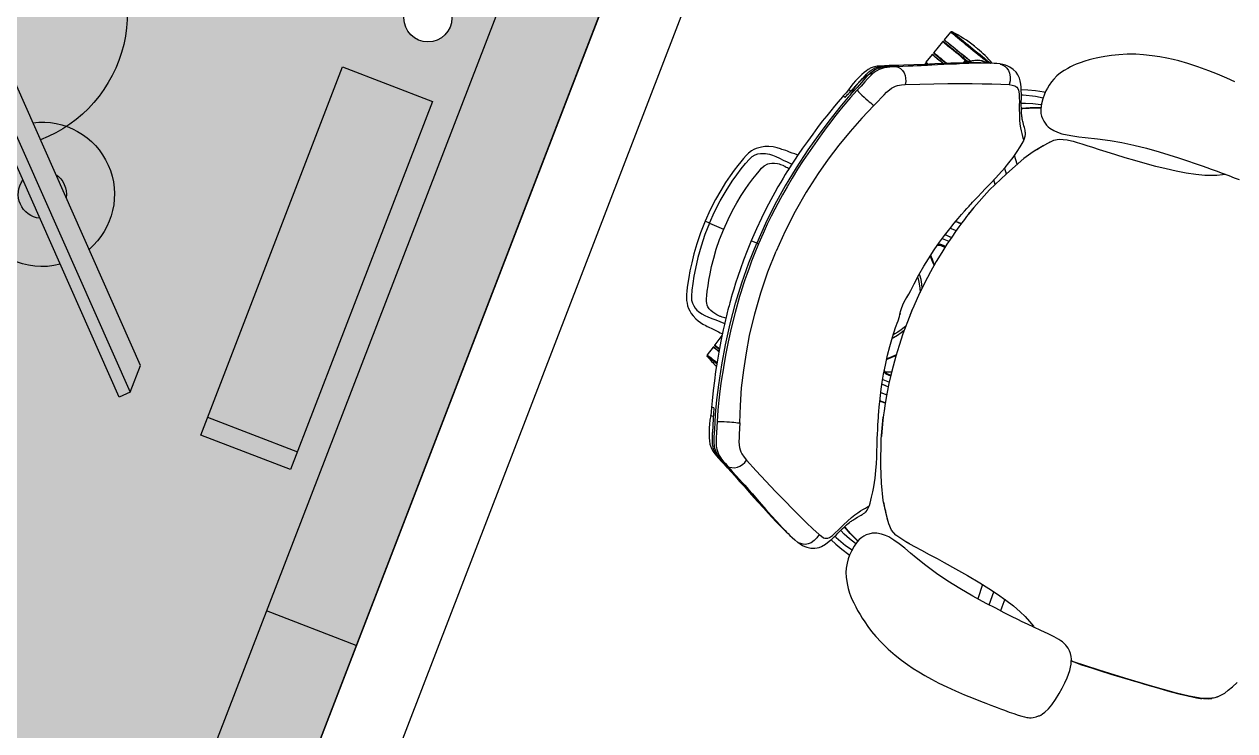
# Model space of a CAD drawing. Extents: x -15 to 8521, y -5327 to 1905.
# Drawn here: x 4590.9 to 4716.8, y 770.5 to 843.9 of the extents above; entities that cross this region are included whole.
import ezdxf

# ---------------------------------------------------------------- set-up
doc = ezdxf.new("R2010")
doc.units = 0
for name, color, linetype in [('AR-DIV', 2, 'Continuous'), ('AR-EQP', 1, 'Continuous'), ('AR-MOB', 2, 'Continuous'), ('AR-PAR-ALV', 5, 'Continuous')]:
    doc.layers.add(name, color=color, linetype=linetype)
doc.layers.add('AR-HTC-MOB', color=253, linetype='Continuous', plot=False)

# ---------------------------------------------------------------- blocks, each defined once
blk = doc.blocks.new('COMPUTADOR')
at = {"color": 1}
for p, q in [((0.4947, 0.214), (0.2065, 0.5022)), ((0.5247, 0.214), (0.4947, 0.214))]:
    blk.add_line(p, q, dxfattribs=at)
at = {"color": 2}
blk.add_line((0.5197, 0.1295), (0.5197, 0.0295), dxfattribs=at)
for points in [[(0.5335, 0.2228), (0.2153, 0.541), (0.2065, 0.5322), (0.5247, 0.214)], [(0.1297, 0.0295), (0.5397, 0.0295), (0.5397, 0.1295), (0.1297, 0.1295)]]:
    blk.add_lwpolyline(points, close=True, dxfattribs=at)
at = {"color": 1}
for centre, radius, start, end in [((0.3656, 0.3731), 0.075, 324.5941, 125.4059), ((0.2091, 0.4897), 0.1408, 206.4247, 317.8411), ((0.3656, 0.3731), 0.075, 151.4299, 298.5701), ((0.3656, 0.3731), 0.025, 345, 105), ((0.3656, 0.3731), 0.025, 193.0519, 256.9481)]:
    blk.add_arc(centre, radius, start, end, dxfattribs=at)
blk = doc.blocks.new('EST-2')
at = {"layer": 'AR-HTC-MOB'}
h = blk.add_hatch(color=256, dxfattribs=at)
h.dxf.hatch_style = 1
h.paths.add_polyline_path([(1.4002, -0.0004), (1.5002, -0.0002), (1.5002, 0.0999), (1.4, 0.0999)])
h.paths.add_polyline_path([(0.5001, 0.6999), (0.0001, 0.7), (0, 0.1), (1.4, 0.0999), (1.4, 0.0999), (1.4002, 1.4999), (0.8002, 1.4999), (0.8001, 0.9999, -0.326785)])
h.paths.add_polyline_path([(1.3602, 0.1651, -1), (1.3102, 0.1651, -1)], flags=16)
h.paths.add_polyline_path([(1.3185, 1.4259, -1), (1.3685, 1.4259, -1)], flags=16)
h.paths.add_polyline_path([(0.0986, 0.1633, -1), (0.0486, 0.1633, -1)], flags=16)
h.paths.add_polyline_path([(2.1001, 0.9999), (2.1002, 1.4999), (1.5002, 1.4999), (1.5002, 0.0999), (2.9, 0.0998), (2.9001, 0.6998), (2.4001, 0.6999, -0.326785)])
h.paths.add_polyline_path([(1.5898, 0.1651, -1), (1.5398, 0.1651, -1)], flags=16)
h.paths.add_polyline_path([(2.851, 0.168, -1), (2.801, 0.168, -1)], flags=16)
h.paths.add_polyline_path([(1.5291, 1.4263, -1), (1.5791, 1.4263, -1)], flags=16)
h.paths.add_polyline_path([(1.4001, 0.7999), (1.5002, 0.7999), (1.5002, 1.4999), (1.4002, 1.4999)])
h.paths.add_polyline_path([(1.4, 0.0999), (1.5002, 0.0999), (1.5002, 0.7999), (1.4001, 0.7999)])
h.paths.add_polyline_path([(2.2, 0.0999), (2.2, -0.0001), (2.9, -0.0002), (2.9, 0.0998)])
h.paths.add_polyline_path([(2.2, -0.0001), (2.2, 0.0999), (1.5002, 0.0999), (1.5002, -0.0001)])
h.paths.add_polyline_path([(0.7001, 0.1), (0.7001, 0), (1.4002, -0.0001), (1.4, 0.0999)])
h.paths.add_polyline_path([(0, 0.1), (0, 0), (0.7001, 0), (0.7001, 0.1)])
at = {"color": 0}
for p, q in [((1.4, 0.0999), (0, 0.1)), ((0.7001, 0), (0.7001, 0.1)), ((1.4002, -0.0001), (0, 0))]:
    blk.add_line(p, q, dxfattribs=at)
at = {"color": 1, "linetype": 'Continuous'}
blk.add_circle((1.3352, 0.1651), 0.025, dxfattribs=at)
at = {"layer": 'AR-EQP', "xscale": -1}
blk.add_blockref('COMPUTADOR', (1.3855, 0.1), dxfattribs=at)
blk = doc.blocks.new('CAD-GIR-TELA')
at = {"color": 1, "linetype": 'Continuous'}
for p, q in [((0.0018, 0.4293), (0.0018, 0.4343)), ((0.0018, 0.4293), (0.0018, 0.4133)), ((-0.1154, 0.3756), (-0.1252, 0.3782)), ((0.0018, 0.376), (0.0018, 0.3821)), ((-0.1127, 0.3749), (-0.1127, 0.3749)), ((-0.1008, 0.3718), (-0.1127, 0.3749)), ((-0.1008, 0.3718), (-0.1127, 0.3749)), ((-0.1964, 0.3421), (-0.1973, 0.3418)), ((0.1835, 0.346), (0.1808, 0.3462)), ((0.1833, 0.3453), (0.1835, 0.346)), ((-0.225, 0.3129), (-0.2243, 0.3146)), ((-0.2243, 0.3146), (-0.2241, 0.3151)), ((0.228, 0.3144), (0.2277, 0.3151)), ((-0.2249, 0.3131), (-0.225, 0.3129)), ((0.2286, 0.3129), (0.228, 0.3144)), ((0.2531, 0.2842), (0.2433, 0.2871)), ((0.2557, 0.2834), (0.2557, 0.2834)), ((0.2697, 0.2794), (0.2557, 0.2834)), ((0.2697, 0.2794), (0.2557, 0.2834)), ((0.2697, 0.2794), (0.2697, 0.2794)), ((0.2821, 0.2757), (0.2723, 0.2786)), ((0.2645, 0.253), (0.2629, 0.2535)), ((0.2577, 0.251), (0.2611, 0.25)), ((0.2606, 0.2483), (0.2611, 0.25)), ((0.2608, 0.2462), (0.2611, 0.2458)), ((0.2608, 0.2461), (0.2623, 0.2457)), ((0.2618, 0.2498), (0.261, 0.2471)), ((0.0188, 0.2093), (0.0195, 0.2092)), ((-0.0909, 0.1967), (-0.0909, 0.19)), ((-0.0777, 0.2001), (-0.0777, 0.1926)), ((-0.0696, 0.201), (-0.067, 0.1946)), ((-0.0051, 0.2), (0.0016, 0.2002)), ((0.0812, 0.2001), (0.0812, 0.1927)), ((0.0944, 0.1967), (0.0944, 0.1901)), ((0.1544, 0.1714), (0.1582, 0.1745)), ((0.1736, 0.169), (0.1689, 0.165)), ((0.1827, 0.1584), (0.1898, 0.1647)), ((-0.2504, 0.0069), (-0.2359, 0.0079)), ((-0.2513, -0.2411), (-0.2497, -0.244))]:
    blk.add_line(p, q, dxfattribs=at)
at = {"color": 1, "linetype": 'Continuous', "flags": 128}
for points in [[(0.0018, 0.4343), (-0.0112, 0.4339), (-0.0232, 0.433), (-0.034, 0.4317), (-0.0435, 0.4302), (-0.0518, 0.4286), (-0.0588, 0.427), (-0.0646, 0.4255), (-0.0689, 0.4244), (-0.0725, 0.4233), (-0.0757, 0.4223), (-0.0788, 0.4212), (-0.0816, 0.4199), (-0.0841, 0.4183), (-0.0864, 0.4166), (-0.0885, 0.4147), (-0.0903, 0.4125), (-0.0921, 0.4101), (-0.0937, 0.4073), (-0.0954, 0.4035), (-0.0964, 0.4006), (-0.0971, 0.3976), (-0.0976, 0.3949), (-0.0979, 0.3913), (-0.098, 0.3897), (-0.0981, 0.3884), (-0.0982, 0.3868), (-0.0983, 0.3852), (-0.0984, 0.3828), (-0.0986, 0.3796), (-0.0988, 0.3766), (-0.0989, 0.3746), (-0.099, 0.3726), (-0.0991, 0.3721)], [(0.0018, 0.4293), (-0.0111, 0.429), (-0.0238, 0.4279), (-0.0359, 0.4264), (-0.0473, 0.4244), (-0.0555, 0.4227), (-0.063, 0.4208), (-0.0697, 0.4189), (-0.0755, 0.4169), (-0.0791, 0.4152), (-0.0819, 0.4131), (-0.0839, 0.4108), (-0.0855, 0.4084), (-0.0866, 0.406), (-0.0874, 0.4038), (-0.0883, 0.3998), (-0.0887, 0.3962), (-0.0887, 0.3927), (-0.0886, 0.3884), (-0.0884, 0.3841), (-0.0882, 0.3796), (-0.0881, 0.3749), (-0.0881, 0.3742)], [(0.1026, 0.3721), (0.1026, 0.3731), (0.1024, 0.3756), (0.1023, 0.3783), (0.1021, 0.3813), (0.102, 0.3837), (0.1019, 0.3856), (0.1018, 0.3869), (0.1017, 0.3884), (0.1016, 0.3897), (0.1015, 0.3913), (0.1011, 0.3949), (0.1004, 0.3991), (0.099, 0.4035), (0.0973, 0.4073), (0.0956, 0.4101), (0.0939, 0.4125), (0.092, 0.4147), (0.09, 0.4166), (0.0877, 0.4183), (0.0846, 0.4201), (0.0812, 0.4216), (0.0774, 0.4229), (0.0732, 0.4241), (0.0682, 0.4255), (0.0623, 0.427), (0.0554, 0.4286), (0.0471, 0.4302), (0.0376, 0.4317), (0.0267, 0.433), (0.0148, 0.4339), (0.0018, 0.4343)], [(0.0018, 0.4293), (0.0147, 0.429), (0.0274, 0.4279), (0.0395, 0.4264), (0.0509, 0.4244), (0.0591, 0.4227), (0.0666, 0.4208), (0.0733, 0.4189), (0.0791, 0.4169), (0.0827, 0.4152), (0.0855, 0.4131), (0.0875, 0.4108), (0.089, 0.4084), (0.0902, 0.406), (0.091, 0.4038), (0.0919, 0.3998), (0.0922, 0.3962), (0.0923, 0.3927), (0.0922, 0.3884), (0.092, 0.3841), (0.0918, 0.3796), (0.0917, 0.3749), (0.0917, 0.3742)], [(-0.0827, 0.3751), (-0.0828, 0.3762), (-0.0829, 0.3777), (-0.083, 0.3791), (-0.0831, 0.3799), (-0.0831, 0.3806), (-0.0831, 0.381), (-0.0832, 0.3813), (-0.0832, 0.3819), (-0.0831, 0.3828), (-0.083, 0.3851), (-0.0828, 0.3876), (-0.0822, 0.3901), (-0.0814, 0.3926), (-0.0803, 0.3949), (-0.079, 0.3968), (-0.0776, 0.3982), (-0.076, 0.3994), (-0.0743, 0.4003), (-0.0719, 0.4014), (-0.0686, 0.4025), (-0.0643, 0.4038), (-0.0588, 0.4053), (-0.0532, 0.4067), (-0.0466, 0.4082), (-0.0389, 0.4097), (-0.0302, 0.411), (-0.0205, 0.4121), (-0.0097, 0.4129), (0.0018, 0.4132)], [(0.0018, 0.4132), (0.0128, 0.4129), (0.023, 0.4122), (0.0324, 0.4112), (0.0409, 0.4099), (0.0484, 0.4086), (0.0549, 0.4072), (0.0616, 0.4055), (0.067, 0.404), (0.0715, 0.4027), (0.0753, 0.4015), (0.0787, 0.3999), (0.082, 0.3974), (0.0832, 0.3959), (0.0844, 0.3939), (0.0855, 0.3913), (0.0863, 0.3882), (0.0865, 0.3865), (0.0866, 0.3849), (0.0867, 0.3825), (0.0867, 0.3817), (0.0867, 0.3811), (0.0867, 0.3806), (0.0867, 0.3801), (0.0866, 0.3796), (0.0865, 0.3784), (0.0865, 0.3771), (0.0864, 0.3758), (0.0863, 0.3751)], [(0.0018, 0.3821), (-0.0097, 0.382), (-0.0201, 0.3816), (-0.0295, 0.3811), (-0.0379, 0.3806), (-0.0453, 0.3799), (-0.0516, 0.3793), (-0.0569, 0.3787), (-0.0607, 0.3783), (-0.0637, 0.3779), (-0.0662, 0.3776), (-0.0678, 0.3774), (-0.0694, 0.3771), (-0.0713, 0.3769), (-0.0737, 0.3765), (-0.0765, 0.3761), (-0.0802, 0.3755), (-0.0845, 0.3748), (-0.0894, 0.3739), (-0.0947, 0.373), (-0.1068, 0.3706), (-0.118, 0.3681), (-0.1284, 0.3656), (-0.1378, 0.3633), (-0.1471, 0.3608), (-0.1569, 0.358), (-0.1674, 0.3548), (-0.174, 0.3526)], [(-0.1299, 0.3653), (-0.1296, 0.3665), (-0.129, 0.3689), (-0.1284, 0.371), (-0.1279, 0.3729), (-0.1275, 0.3745), (-0.1272, 0.3757), (-0.1269, 0.3767), (-0.1268, 0.3773), (-0.1267, 0.3775), (-0.1267, 0.3776)], [(-0.1252, 0.3782), (-0.1252, 0.3782), (-0.1253, 0.3778), (-0.1255, 0.3771), (-0.1258, 0.3761), (-0.1261, 0.3748), (-0.1266, 0.3731), (-0.1271, 0.3712), (-0.1277, 0.369), (-0.1283, 0.3665), (-0.1285, 0.3657)], [(0.1776, 0.3526), (0.1763, 0.3531), (0.1699, 0.3551), (0.1642, 0.3569), (0.1584, 0.3586), (0.152, 0.3604), (0.1448, 0.3624), (0.137, 0.3644), (0.1286, 0.3664), (0.1196, 0.3685), (0.111, 0.3704), (0.1033, 0.372), (0.0963, 0.3733), (0.0902, 0.3744), (0.0849, 0.3753), (0.0821, 0.3758), (0.0788, 0.3763), (0.0746, 0.3769), (0.0697, 0.3776), (0.064, 0.3783), (0.0575, 0.3791), (0.0487, 0.38), (0.0387, 0.3808), (0.0275, 0.3815), (0.0152, 0.3819), (0.0018, 0.3821)], [(-0.223, 0.315), (-0.2223, 0.3167), (-0.2209, 0.3195), (-0.2196, 0.3223), (-0.2181, 0.3251), (-0.2165, 0.3278), (-0.2144, 0.3304), (-0.2117, 0.3328), (-0.2094, 0.3344), (-0.2067, 0.3358), (-0.2038, 0.3371), (-0.2008, 0.3383), (-0.1936, 0.3407), (-0.1864, 0.3433), (-0.1791, 0.3459), (-0.1718, 0.3484), (-0.1644, 0.3507), (-0.157, 0.3528), (-0.1494, 0.3549), (-0.1289, 0.36), (-0.1081, 0.3646), (-0.0863, 0.3686), (-0.0644, 0.3718), (-0.0424, 0.3741), (-0.0203, 0.3755), (0.0018, 0.376)], [(0.0018, 0.3738), (-0.0084, 0.3737), (-0.0175, 0.3735), (-0.0255, 0.3731), (-0.0324, 0.3727), (-0.0381, 0.3723), (-0.0427, 0.372), (-0.0472, 0.3716), (-0.0518, 0.3711), (-0.0564, 0.3706), (-0.0733, 0.3685), (-0.0901, 0.3658), (-0.1043, 0.3632), (-0.1182, 0.3603), (-0.1308, 0.3573), (-0.1351, 0.3563), (-0.1406, 0.355), (-0.1472, 0.3533), (-0.155, 0.3512), (-0.1639, 0.3486), (-0.1739, 0.3455), (-0.185, 0.3416)], [(-0.1173, 0.3684), (-0.1173, 0.3686), (-0.1167, 0.3705), (-0.1163, 0.3722), (-0.116, 0.3735), (-0.1157, 0.3745), (-0.1155, 0.3752), (-0.1154, 0.3756), (-0.1154, 0.3756)], [(-0.1151, 0.3752), (-0.1152, 0.3751), (-0.1153, 0.3746), (-0.1155, 0.3738), (-0.1158, 0.3727), (-0.1162, 0.3712), (-0.1166, 0.3695), (-0.1169, 0.3685)], [(-0.1151, 0.3688), (-0.1149, 0.3697), (-0.1145, 0.3713), (-0.1141, 0.3726), (-0.1139, 0.3735), (-0.1137, 0.3741), (-0.1137, 0.3744)], [(-0.1127, 0.3749), (-0.1128, 0.3746), (-0.113, 0.374), (-0.1132, 0.3731), (-0.1136, 0.3718), (-0.114, 0.3701), (-0.1143, 0.369)], [(-0.1127, 0.3749), (-0.1129, 0.3749), (-0.113, 0.3749), (-0.1132, 0.3749), (-0.1133, 0.3748), (-0.1134, 0.3747), (-0.1135, 0.3746), (-0.1136, 0.3745), (-0.1137, 0.3744)], [(0.0018, 0.376), (0.0018, 0.3749), (0.0018, 0.3745), (0.0018, 0.3742), (0.0018, 0.374), (0.0018, 0.3739), (0.0018, 0.3738)], [(0.2266, 0.315), (0.2258, 0.3167), (0.2217, 0.3251), (0.22, 0.3278), (0.2179, 0.3304), (0.2153, 0.3328), (0.213, 0.3344), (0.2103, 0.3358), (0.2074, 0.3371), (0.2044, 0.3383), (0.198, 0.3405), (0.1914, 0.3428), (0.1785, 0.3473), (0.1654, 0.3514), (0.1476, 0.3563), (0.1296, 0.3607), (0.1117, 0.3646), (0.0899, 0.3686), (0.068, 0.3718), (0.046, 0.3741), (0.0239, 0.3755), (0.0018, 0.376)], [(0.1886, 0.3416), (0.179, 0.345), (0.1703, 0.3478), (0.1627, 0.35), (0.1561, 0.3518), (0.1506, 0.3533), (0.1461, 0.3545), (0.1417, 0.3556), (0.1373, 0.3567), (0.1328, 0.3577), (0.1162, 0.3615), (0.0995, 0.3648), (0.0889, 0.3666), (0.0781, 0.3683), (0.0679, 0.3697), (0.0583, 0.3708), (0.0539, 0.3713), (0.0483, 0.3718), (0.0415, 0.3723), (0.0334, 0.3729), (0.0241, 0.3734), (0.0136, 0.3737), (0.0018, 0.3738)], [(-0.174, 0.3526), (-0.178, 0.3512), (-0.1819, 0.3501)], [(-0.1773, 0.3194), (-0.1602, 0.3259), (-0.1428, 0.3318), (-0.1252, 0.3369), (-0.1075, 0.3414), (-0.0896, 0.3453), (-0.0669, 0.3492), (-0.0441, 0.3519), (-0.0212, 0.3536), (0.0018, 0.3541)], [(-0.1734, 0.3502), (-0.1735, 0.3514), (-0.1737, 0.352), (-0.1738, 0.3524), (-0.1739, 0.3526), (-0.174, 0.3526)], [(0.1809, 0.3194), (0.1637, 0.3259), (0.1464, 0.3318), (0.1288, 0.3369), (0.1111, 0.3414), (0.0931, 0.3453), (0.0705, 0.3492), (0.0477, 0.3519), (0.0248, 0.3536), (0.0018, 0.3541)], [(0.177, 0.3502), (0.1771, 0.3514), (0.1773, 0.352), (0.1774, 0.3524), (0.1775, 0.3526), (0.1776, 0.3526)], [(0.1855, 0.3501), (0.1816, 0.3512), (0.1776, 0.3526)], [(-0.185, 0.3416), (-0.1907, 0.3395), (-0.1961, 0.3376), (-0.2007, 0.3361), (-0.2043, 0.3347), (-0.2069, 0.3335), (-0.2088, 0.3325), (-0.2104, 0.3315), (-0.2117, 0.3305), (-0.2132, 0.3294), (-0.215, 0.3277), (-0.2167, 0.3258), (-0.218, 0.324), (-0.2191, 0.3221), (-0.2204, 0.3197), (-0.2219, 0.3167), (-0.2236, 0.3132)], [(-0.1819, 0.3501), (-0.1866, 0.3491), (-0.1907, 0.3478), (-0.1943, 0.3465), (-0.1974, 0.3454), (-0.2001, 0.3443), (-0.2027, 0.3431), (-0.2046, 0.3422), (-0.2061, 0.3414), (-0.2075, 0.3407), (-0.2086, 0.34), (-0.2096, 0.3393), (-0.2111, 0.3381), (-0.2131, 0.3362), (-0.2151, 0.3336), (-0.2172, 0.3302), (-0.2193, 0.326), (-0.2216, 0.3209)], [(-0.2025, 0.3399), (-0.2028, 0.3398), (-0.203, 0.3397)], [(-0.2017, 0.3402), (-0.2021, 0.3401), (-0.2025, 0.3399)], [(-0.2008, 0.3405), (-0.2012, 0.3404), (-0.2017, 0.3402)], [(-0.1991, 0.3412), (-0.1999, 0.3409), (-0.2008, 0.3405)], [(-0.1973, 0.3418), (-0.1982, 0.3415), (-0.1991, 0.3412)], [(-0.1955, 0.3424), (-0.196, 0.3422), (-0.1964, 0.3421)], [(-0.1938, 0.3429), (-0.1947, 0.3426), (-0.1955, 0.3424)], [(-0.193, 0.3432), (-0.1934, 0.3431), (-0.1938, 0.3429)], [(-0.1917, 0.3437), (-0.1923, 0.3435), (-0.193, 0.3432)], [(-0.1903, 0.3442), (-0.191, 0.3439), (-0.1917, 0.3437)], [(-0.189, 0.3447), (-0.1897, 0.3444), (-0.1903, 0.3442)], [(-0.1877, 0.3452), (-0.1883, 0.3449), (-0.189, 0.3447)], [(-0.1863, 0.3457), (-0.187, 0.3454), (-0.1877, 0.3452)], [(-0.185, 0.3461), (-0.1856, 0.3459), (-0.1863, 0.3457)], [(-0.1834, 0.3467), (-0.1842, 0.3464), (-0.185, 0.3461)], [(-0.185, 0.3415), (-0.185, 0.3416), (-0.1849, 0.3413), (-0.1846, 0.3408), (-0.184, 0.3395), (-0.1834, 0.3379), (-0.1823, 0.335), (-0.1813, 0.3323), (-0.1804, 0.3297), (-0.1796, 0.3273), (-0.1789, 0.3253), (-0.1784, 0.3234), (-0.1779, 0.3215), (-0.1773, 0.3194)], [(-0.1818, 0.3473), (-0.1826, 0.347), (-0.1834, 0.3467)], [(-0.1818, 0.3473), (-0.1819, 0.3485), (-0.1819, 0.3493), (-0.182, 0.3498), (-0.182, 0.35), (-0.1819, 0.3501)], [(-0.1802, 0.3479), (-0.181, 0.3476), (-0.1818, 0.3473)], [(-0.1786, 0.3484), (-0.1794, 0.3481), (-0.1802, 0.3479)], [(-0.1754, 0.3495), (-0.177, 0.349), (-0.1786, 0.3484)], [(-0.1734, 0.3502), (-0.1744, 0.3499), (-0.1754, 0.3495)], [(0.177, 0.3502), (0.178, 0.3499), (0.179, 0.3495)], [(0.179, 0.3495), (0.1806, 0.349), (0.1822, 0.3484)], [(0.1886, 0.3415), (0.1886, 0.3416), (0.1884, 0.3413), (0.1882, 0.3408), (0.1876, 0.3395), (0.1869, 0.3379), (0.1859, 0.335), (0.1849, 0.3323), (0.184, 0.3297), (0.1832, 0.3273), (0.1825, 0.3253), (0.182, 0.3234), (0.1814, 0.3215), (0.1809, 0.3194)], [(0.1822, 0.3484), (0.183, 0.3481), (0.1838, 0.3479)], [(0.1836, 0.3468), (0.1836, 0.3468), (0.1836, 0.3466), (0.1835, 0.346)], [(0.2108, 0.3342), (0.2107, 0.3343), (0.208, 0.337), (0.2056, 0.3388), (0.2029, 0.3404), (0.1999, 0.3418), (0.1967, 0.3431), (0.1935, 0.3443), (0.1902, 0.3452), (0.1869, 0.3459), (0.1835, 0.346)], [(0.1838, 0.3479), (0.1846, 0.3476), (0.1854, 0.3473)], [(0.1854, 0.3473), (0.1855, 0.3485), (0.1855, 0.3493), (0.1856, 0.3498), (0.1856, 0.35), (0.1855, 0.3501)], [(0.1854, 0.3473), (0.1862, 0.347), (0.187, 0.3467)], [(0.2252, 0.3209), (0.2231, 0.3254), (0.2213, 0.3291), (0.2197, 0.3321), (0.2182, 0.3344), (0.2172, 0.3357), (0.2164, 0.3365), (0.2157, 0.3372), (0.215, 0.3379), (0.2141, 0.3386), (0.2128, 0.3395), (0.2111, 0.3406), (0.2087, 0.342), (0.2055, 0.3435), (0.2015, 0.3451), (0.1969, 0.3469), (0.1934, 0.3481), (0.1897, 0.3493), (0.1855, 0.3501)], [(0.187, 0.3467), (0.1878, 0.3464), (0.1885, 0.3461)], [(0.1885, 0.3461), (0.1892, 0.3459), (0.1899, 0.3457)], [(0.2271, 0.3132), (0.2255, 0.3167), (0.224, 0.3197), (0.2227, 0.3221), (0.2216, 0.324), (0.2197, 0.3264), (0.2173, 0.3289), (0.2153, 0.3305), (0.214, 0.3315), (0.2124, 0.3325), (0.2105, 0.3335), (0.2079, 0.3347), (0.2043, 0.3361), (0.1997, 0.3376), (0.1943, 0.3395), (0.1886, 0.3416)], [(0.1899, 0.3457), (0.1906, 0.3454), (0.1912, 0.3452)], [(0.1912, 0.3452), (0.1919, 0.3449), (0.1926, 0.3447)], [(0.1926, 0.3447), (0.1932, 0.3444), (0.1939, 0.3442)], [(0.1939, 0.3442), (0.1946, 0.3439), (0.1952, 0.3437)], [(0.1952, 0.3437), (0.1959, 0.3435), (0.1966, 0.3432)], [(0.1966, 0.3432), (0.197, 0.3431), (0.1974, 0.3429)], [(0.1974, 0.3429), (0.1983, 0.3426), (0.1991, 0.3424)], [(0.1991, 0.3424), (0.1996, 0.3422), (0.2, 0.3421)], [(0.2, 0.3421), (0.2004, 0.3419), (0.2009, 0.3418)], [(0.2009, 0.3418), (0.2018, 0.3415), (0.2026, 0.3412)], [(0.2026, 0.3412), (0.2035, 0.3409), (0.2044, 0.3405)], [(0.2044, 0.3405), (0.2048, 0.3404), (0.2053, 0.3402)], [(0.2053, 0.3402), (0.2057, 0.3401), (0.2061, 0.3399)], [(0.2061, 0.3399), (0.2063, 0.3398), (0.2066, 0.3397)], [(-0.218, 0.3274), (-0.2181, 0.3272), (-0.2183, 0.3269)], [(-0.2177, 0.328), (-0.2179, 0.3277), (-0.218, 0.3274)], [(-0.2176, 0.3282), (-0.2176, 0.3281), (-0.2177, 0.328)], [(-0.2174, 0.3285), (-0.2175, 0.3284), (-0.2176, 0.3282)], [(-0.2172, 0.3288), (-0.2173, 0.3287), (-0.2174, 0.3285)], [(-0.217, 0.3291), (-0.2171, 0.329), (-0.2172, 0.3288)], [(-0.2169, 0.3294), (-0.217, 0.3292), (-0.217, 0.3291)], [(-0.2167, 0.3296), (-0.2168, 0.3295), (-0.2169, 0.3294)], [(-0.2166, 0.3299), (-0.2166, 0.3297), (-0.2167, 0.3296)], [(-0.2164, 0.3301), (-0.2165, 0.33), (-0.2166, 0.3299)], [(-0.2162, 0.3304), (-0.2163, 0.3303), (-0.2164, 0.3301)], [(-0.216, 0.3307), (-0.2161, 0.3305), (-0.2162, 0.3304)], [(-0.2158, 0.331), (-0.2159, 0.3308), (-0.216, 0.3307)], [(-0.2156, 0.3313), (-0.2157, 0.3311), (-0.2158, 0.331)], [(-0.2154, 0.3315), (-0.2155, 0.3314), (-0.2156, 0.3313)], [(-0.2151, 0.3318), (-0.2152, 0.3316), (-0.2154, 0.3315)], [(-0.2149, 0.332), (-0.215, 0.3319), (-0.2151, 0.3318)], [(-0.2147, 0.3323), (-0.2148, 0.3322), (-0.2149, 0.332)], [(-0.2142, 0.3328), (-0.2145, 0.3325), (-0.2147, 0.3323)], [(-0.2137, 0.3333), (-0.214, 0.3331), (-0.2142, 0.3328)], [(-0.2128, 0.3342), (-0.2132, 0.3338), (-0.2137, 0.3333)], [(-0.2118, 0.335), (-0.2123, 0.3346), (-0.2128, 0.3342)], [(-0.2112, 0.3354), (-0.2115, 0.3352), (-0.2118, 0.335)], [(-0.2083, 0.3373), (-0.2098, 0.3364), (-0.2112, 0.3354)], [(-0.2076, 0.3376), (-0.208, 0.3375), (-0.2083, 0.3373)], [(-0.207, 0.338), (-0.2073, 0.3378), (-0.2076, 0.3376)], [(-0.2063, 0.3383), (-0.2066, 0.3382), (-0.207, 0.338)], [(-0.2056, 0.3386), (-0.2059, 0.3385), (-0.2063, 0.3383)], [(-0.2049, 0.3389), (-0.2052, 0.3388), (-0.2056, 0.3386)], [(-0.2042, 0.3392), (-0.2046, 0.3391), (-0.2049, 0.3389)], [(-0.2038, 0.3394), (-0.204, 0.3393), (-0.2042, 0.3392)], [(-0.2034, 0.3396), (-0.2036, 0.3395), (-0.2038, 0.3394)], [(-0.203, 0.3397), (-0.2032, 0.3396), (-0.2034, 0.3396)], [(0.2066, 0.3397), (0.2068, 0.3396), (0.207, 0.3396)], [(0.207, 0.3396), (0.2072, 0.3395), (0.2074, 0.3394)], [(0.2074, 0.3394), (0.2076, 0.3393), (0.2078, 0.3392)], [(0.2078, 0.3392), (0.2082, 0.3391), (0.2085, 0.3389)], [(0.2085, 0.3389), (0.2088, 0.3388), (0.2092, 0.3386)], [(0.2092, 0.3386), (0.2095, 0.3385), (0.2099, 0.3383)], [(0.2099, 0.3383), (0.2102, 0.3382), (0.2106, 0.338)], [(0.2106, 0.338), (0.2109, 0.3378), (0.2112, 0.3376)], [(0.2112, 0.3376), (0.2115, 0.3375), (0.2119, 0.3373)], [(0.2119, 0.3373), (0.2134, 0.3364), (0.2148, 0.3354)], [(0.2148, 0.3354), (0.2151, 0.3352), (0.2153, 0.335)], [(0.2153, 0.335), (0.2159, 0.3346), (0.2163, 0.3342)], [(0.2163, 0.3342), (0.2168, 0.3338), (0.2173, 0.3333)], [(0.2173, 0.3333), (0.2175, 0.3331), (0.2178, 0.3328)], [(0.2178, 0.3328), (0.218, 0.3325), (0.2183, 0.3323)], [(0.2183, 0.3323), (0.2184, 0.3322), (0.2185, 0.332)], [(0.2185, 0.332), (0.2186, 0.3319), (0.2187, 0.3318)], [(0.2187, 0.3318), (0.2188, 0.3316), (0.2189, 0.3315)], [(0.2189, 0.3315), (0.219, 0.3314), (0.2191, 0.3313)], [(0.2191, 0.3313), (0.2192, 0.3311), (0.2194, 0.331)], [(0.2194, 0.331), (0.2195, 0.3308), (0.2196, 0.3307)], [(0.2196, 0.3307), (0.2197, 0.3305), (0.2198, 0.3304)], [(0.2198, 0.3304), (0.2199, 0.3303), (0.22, 0.3301)], [(0.22, 0.3301), (0.2201, 0.33), (0.2201, 0.3299)], [(0.2201, 0.3299), (0.2202, 0.3297), (0.2203, 0.3296)], [(0.2203, 0.3296), (0.2204, 0.3295), (0.2205, 0.3294)], [(0.2205, 0.3294), (0.2205, 0.3292), (0.2206, 0.3291)], [(0.2206, 0.3291), (0.2207, 0.329), (0.2208, 0.3288)], [(0.2208, 0.3288), (0.2209, 0.3287), (0.221, 0.3285)], [(0.221, 0.3285), (0.2211, 0.3284), (0.2211, 0.3282)], [(0.2211, 0.3282), (0.2212, 0.3281), (0.2213, 0.328)], [(0.2213, 0.328), (0.2214, 0.3277), (0.2216, 0.3274)], [(0.2216, 0.3274), (0.2217, 0.3272), (0.2219, 0.3269)], [(-0.2244, 0.3146), (-0.2252, 0.3129), (-0.2276, 0.3077), (-0.2302, 0.3023), (-0.2332, 0.2959), (-0.2363, 0.2892), (-0.2396, 0.2823), (-0.2428, 0.2757), (-0.2457, 0.2695), (-0.249, 0.2623), (-0.252, 0.2558), (-0.2546, 0.25), (-0.2569, 0.2448), (-0.2589, 0.2401), (-0.2602, 0.2369), (-0.2614, 0.234), (-0.2624, 0.2313), (-0.2628, 0.2301)], [(-0.2235, 0.3161), (-0.2242, 0.3146), (-0.2249, 0.3131)], [(-0.2216, 0.3209), (-0.2228, 0.318), (-0.2242, 0.3151)], [(-0.223, 0.3171), (-0.2233, 0.3166), (-0.2235, 0.3161)], [(-0.2225, 0.3182), (-0.2228, 0.3176), (-0.223, 0.3171)], [(-0.222, 0.3193), (-0.2223, 0.3188), (-0.2225, 0.3182)], [(-0.2216, 0.3209), (-0.2218, 0.3205), (-0.222, 0.3193)], [(-0.2214, 0.3205), (-0.2217, 0.3199), (-0.222, 0.3193)], [(-0.2209, 0.3216), (-0.2212, 0.3211), (-0.2214, 0.3205)], [(-0.2204, 0.3227), (-0.2207, 0.3221), (-0.2209, 0.3216)], [(-0.2199, 0.3237), (-0.2202, 0.3232), (-0.2204, 0.3227)], [(-0.2194, 0.3247), (-0.2197, 0.3242), (-0.2199, 0.3237)], [(-0.2188, 0.3259), (-0.2191, 0.3253), (-0.2194, 0.3247)], [(-0.2183, 0.3269), (-0.2186, 0.3264), (-0.2188, 0.3259)], [(-0.1773, 0.3194), (-0.1827, 0.3174), (-0.1881, 0.3154), (-0.1917, 0.314), (-0.1953, 0.3126), (-0.1986, 0.311), (-0.2009, 0.3096), (-0.2028, 0.3081), (-0.2045, 0.3065), (-0.2059, 0.3048), (-0.2081, 0.3014), (-0.21, 0.2978)], [(0.1809, 0.3194), (0.1863, 0.3174), (0.1917, 0.3154), (0.1953, 0.314), (0.1988, 0.3126), (0.2022, 0.311), (0.2044, 0.3096), (0.2064, 0.3081), (0.2081, 0.3065), (0.2095, 0.3048), (0.2117, 0.3014), (0.2136, 0.2978)], [(0.2219, 0.3269), (0.2221, 0.3264), (0.2224, 0.3259)], [(0.2224, 0.3259), (0.2227, 0.3253), (0.223, 0.3247)], [(0.223, 0.3247), (0.2232, 0.3242), (0.2235, 0.3237)], [(0.2235, 0.3237), (0.2238, 0.3232), (0.224, 0.3227)], [(0.224, 0.3227), (0.2243, 0.3221), (0.2245, 0.3216)], [(0.2245, 0.3216), (0.2248, 0.3211), (0.225, 0.3205)], [(0.225, 0.3205), (0.2253, 0.3199), (0.2256, 0.3193)], [(0.2252, 0.3209), (0.2254, 0.3205), (0.2256, 0.3193)], [(0.2277, 0.3151), (0.2264, 0.318), (0.2252, 0.3209)], [(0.2256, 0.3193), (0.2259, 0.3188), (0.2261, 0.3182)], [(0.2261, 0.3182), (0.2264, 0.3177), (0.2266, 0.3171)], [(0.2266, 0.3171), (0.2268, 0.3166), (0.2271, 0.3161)], [(0.2271, 0.3161), (0.2278, 0.3146), (0.2285, 0.3131)], [(-0.2236, 0.3132), (-0.2266, 0.3069), (-0.2292, 0.3013), (-0.2315, 0.2966), (-0.2334, 0.2926), (-0.2349, 0.2894), (-0.2375, 0.284), (-0.2401, 0.2786), (-0.2448, 0.2689), (-0.2494, 0.2594), (-0.2531, 0.2517), (-0.2566, 0.244), (-0.26, 0.2366), (-0.2609, 0.2345), (-0.2618, 0.2324), (-0.2627, 0.2304), (-0.2635, 0.2283), (-0.2646, 0.2258), (-0.2657, 0.2228), (-0.2669, 0.2193), (-0.268, 0.2155)], [(-0.2235, 0.3132), (-0.2237, 0.3128), (-0.2238, 0.3116), (-0.2233, 0.309), (-0.2223, 0.3063), (-0.2206, 0.3037), (-0.2186, 0.3018), (-0.2161, 0.3), (-0.2131, 0.2986), (-0.21, 0.2978)], [(0.2271, 0.3132), (0.2273, 0.3128), (0.2274, 0.3116), (0.2269, 0.309), (0.2259, 0.3063), (0.2242, 0.3037), (0.2222, 0.3018), (0.2197, 0.3), (0.2167, 0.2986), (0.2136, 0.2978)], [(0.2716, 0.2155), (0.2707, 0.2186), (0.2699, 0.2212), (0.2691, 0.2234), (0.2684, 0.2251), (0.2678, 0.2265), (0.2672, 0.2281), (0.2666, 0.2297), (0.2652, 0.2328), (0.2637, 0.2362), (0.2623, 0.2395), (0.2596, 0.2454), (0.2569, 0.2512), (0.254, 0.2571), (0.2513, 0.263), (0.2484, 0.2689), (0.2455, 0.2748), (0.2429, 0.2804), (0.242, 0.2822), (0.2409, 0.2844), (0.2396, 0.2871), (0.2381, 0.2902), (0.2363, 0.2939), (0.2344, 0.298), (0.2322, 0.3025), (0.2298, 0.3076), (0.2271, 0.3132)], [(0.2664, 0.2301), (0.2663, 0.2303), (0.2655, 0.2325), (0.2648, 0.2343), (0.2642, 0.2358), (0.2636, 0.2375), (0.2628, 0.2395), (0.2618, 0.2418), (0.2604, 0.245), (0.2588, 0.2486), (0.2569, 0.2529), (0.2548, 0.2576), (0.2524, 0.2628), (0.2499, 0.2681), (0.2452, 0.278), (0.2406, 0.2879), (0.236, 0.2975), (0.2316, 0.307), (0.2293, 0.3118), (0.228, 0.3145)], [(0.2285, 0.3131), (0.2285, 0.313), (0.2286, 0.3129)], [(-0.21, 0.2978), (-0.2163, 0.2842), (-0.2224, 0.2707), (-0.2283, 0.2574), (-0.2339, 0.2443), (-0.2381, 0.2342), (-0.242, 0.2245), (-0.2457, 0.2152), (-0.2491, 0.2064), (-0.252, 0.1983)], [(0.2136, 0.2978), (0.2199, 0.2842), (0.226, 0.2707), (0.2319, 0.2574), (0.2375, 0.2443), (0.2417, 0.2342), (0.2456, 0.2245), (0.2493, 0.2152), (0.2527, 0.2064), (0.2556, 0.1983)], [(0.2416, 0.2858), (0.2418, 0.2862), (0.2418, 0.2865), (0.2418, 0.2865)], [(0.2433, 0.2871), (0.2433, 0.287), (0.2432, 0.2867), (0.243, 0.286), (0.2427, 0.285), (0.2424, 0.284)], [(0.249, 0.2702), (0.2497, 0.2727), (0.2504, 0.2751), (0.251, 0.2773), (0.2516, 0.2792), (0.2521, 0.2808), (0.2525, 0.2821), (0.2528, 0.2832), (0.253, 0.2838), (0.2531, 0.2842), (0.2531, 0.2842)], [(0.2533, 0.2838), (0.2533, 0.2837), (0.2532, 0.2832), (0.253, 0.2824), (0.2526, 0.2813), (0.2522, 0.2799), (0.2517, 0.2781), (0.2511, 0.2761), (0.2504, 0.2738), (0.2497, 0.2713), (0.2492, 0.2696)], [(0.2502, 0.2675), (0.2508, 0.2693), (0.2515, 0.2719), (0.2522, 0.2743), (0.2529, 0.2764), (0.2534, 0.2783), (0.2539, 0.2799), (0.2542, 0.2811), (0.2545, 0.2821), (0.2547, 0.2827), (0.2548, 0.2829)], [(0.2557, 0.2834), (0.2557, 0.2832), (0.2555, 0.2826), (0.2552, 0.2816), (0.2548, 0.2803), (0.2543, 0.2787), (0.2538, 0.2768), (0.2531, 0.2746), (0.2524, 0.2722), (0.2516, 0.2695), (0.2508, 0.2667), (0.2507, 0.2664)], [(0.2557, 0.2834), (0.2556, 0.2835), (0.2554, 0.2835), (0.2553, 0.2834), (0.2551, 0.2834), (0.255, 0.2833), (0.2549, 0.2832), (0.2548, 0.2831), (0.2548, 0.2829)], [(0.2611, 0.25), (0.262, 0.2533), (0.263, 0.2565), (0.2639, 0.2596), (0.2648, 0.2626), (0.2656, 0.2654), (0.2664, 0.2681), (0.2671, 0.2705), (0.2677, 0.2727), (0.2683, 0.2746), (0.2688, 0.2762), (0.2691, 0.2775), (0.2694, 0.2785), (0.2696, 0.2791), (0.2697, 0.2794)], [(0.2702, 0.2784), (0.2701, 0.2781), (0.27, 0.2775), (0.2697, 0.2766), (0.2693, 0.2753), (0.2689, 0.2738), (0.2683, 0.2719), (0.2677, 0.2698), (0.267, 0.2674), (0.2662, 0.2648), (0.2654, 0.262), (0.2646, 0.2591), (0.2637, 0.2561), (0.2628, 0.253), (0.2618, 0.2498)], [(0.2634, 0.2494), (0.2643, 0.2526), (0.2652, 0.2557), (0.2661, 0.2588), (0.267, 0.2617), (0.2678, 0.2645), (0.2686, 0.2672), (0.2693, 0.2696), (0.2699, 0.2717), (0.2705, 0.2736), (0.2709, 0.2752), (0.2713, 0.2765), (0.2716, 0.2774), (0.2718, 0.278), (0.2719, 0.2783), (0.2719, 0.2783)], [(0.2723, 0.2786), (0.2723, 0.2785), (0.2722, 0.2782), (0.272, 0.2775), (0.2717, 0.2765), (0.2713, 0.2752), (0.2709, 0.2735), (0.2703, 0.2716), (0.2697, 0.2694), (0.2689, 0.267), (0.2682, 0.2644), (0.2674, 0.2616), (0.2665, 0.2586), (0.2656, 0.2556), (0.2647, 0.2524), (0.2637, 0.2493)], [(0.2702, 0.2784), (0.2702, 0.2785), (0.2702, 0.2787), (0.2702, 0.2788), (0.2701, 0.279), (0.2701, 0.2791), (0.27, 0.2792), (0.2698, 0.2793), (0.2697, 0.2794)], [(0.283, 0.2744), (0.283, 0.2743), (0.2829, 0.2739), (0.2826, 0.2731), (0.2823, 0.272), (0.2819, 0.2706), (0.2814, 0.2689), (0.2808, 0.2669), (0.2802, 0.2647), (0.2794, 0.2622), (0.2787, 0.2595), (0.2778, 0.2567), (0.277, 0.2538), (0.2761, 0.2507), (0.2752, 0.2476), (0.2743, 0.2445), (0.2733, 0.2414), (0.2725, 0.2383), (0.2716, 0.2354), (0.2708, 0.2325), (0.27, 0.2299), (0.2693, 0.2274), (0.2686, 0.2252), (0.2685, 0.2248)], [(0.2735, 0.2464), (0.2744, 0.2496), (0.2754, 0.2527), (0.2762, 0.2558), (0.2771, 0.2587), (0.2779, 0.2615), (0.2787, 0.2641), (0.2794, 0.2666), (0.2801, 0.2688), (0.2806, 0.2707), (0.2811, 0.2723), (0.2815, 0.2736), (0.2818, 0.2747), (0.282, 0.2753), (0.2821, 0.2757), (0.2821, 0.2757)], [(0.2597, 0.247), (0.2597, 0.2471), (0.2597, 0.2471), (0.2598, 0.2473), (0.2599, 0.2474), (0.2601, 0.2476), (0.2602, 0.2478), (0.2604, 0.248), (0.2606, 0.2483)], [(0.2669, 0.2289), (0.2671, 0.2299), (0.2669, 0.2349), (0.2654, 0.2396), (0.2627, 0.2438), (0.2597, 0.2466)], [(0.2606, 0.2483), (0.2608, 0.2477), (0.2609, 0.2474), (0.261, 0.2472), (0.261, 0.2471), (0.261, 0.2471)], [(0.261, 0.2471), (0.261, 0.2471), (0.261, 0.247), (0.2609, 0.2465), (0.2608, 0.2462)], [(0.2618, 0.2498), (0.2618, 0.2498), (0.2618, 0.2498), (0.2617, 0.2499), (0.2616, 0.2499), (0.2615, 0.2499), (0.2614, 0.25), (0.2612, 0.25), (0.2611, 0.25)], [(0.2637, 0.2493), (0.2628, 0.2461), (0.2624, 0.2446)], [(0.2677, 0.2267), (0.2683, 0.2286), (0.2691, 0.2313), (0.2699, 0.2341), (0.2708, 0.237), (0.2717, 0.2401), (0.2726, 0.2432), (0.2735, 0.2464)], [(0.277, 0.2432), (0.2771, 0.2434), (0.2772, 0.2438), (0.2774, 0.2445), (0.2776, 0.2452), (0.2778, 0.2459), (0.278, 0.2466), (0.2781, 0.247), (0.2782, 0.2472)], [(-0.268, 0.2156), (-0.2686, 0.2126), (-0.269, 0.2098), (-0.2691, 0.2072), (-0.269, 0.2049), (-0.2683, 0.2007), (-0.2668, 0.1969), (-0.2656, 0.1948), (-0.2642, 0.1929), (-0.2623, 0.1911), (-0.2587, 0.1883), (-0.2543, 0.1858), (-0.251, 0.1842), (-0.248, 0.1829), (-0.2455, 0.1818), (-0.2431, 0.1808), (-0.2403, 0.1797), (-0.2372, 0.1784), (-0.2342, 0.1771), (-0.2316, 0.1759), (-0.2295, 0.1749), (-0.2279, 0.174), (-0.2267, 0.1733), (-0.2259, 0.1728), (-0.2252, 0.1724), (-0.2244, 0.1719), (-0.2234, 0.1713), (-0.2224, 0.1705), (-0.2198, 0.1686), (-0.2174, 0.1667), (-0.2163, 0.1659), (-0.2154, 0.1652), (-0.2146, 0.1646), (-0.2138, 0.1641), (-0.2131, 0.1637), (-0.2126, 0.1634), (-0.2119, 0.1631), (-0.2108, 0.1627), (-0.2091, 0.1621), (-0.2068, 0.1618), (-0.2038, 0.1618)], [(-0.252, 0.1983), (-0.256, 0.1991), (-0.2598, 0.2006), (-0.263, 0.2026), (-0.2653, 0.2049), (-0.2669, 0.2073), (-0.2677, 0.2097), (-0.2681, 0.2122), (-0.2681, 0.2147), (-0.268, 0.2154)], [(0.2074, 0.1618), (0.2104, 0.1618), (0.2127, 0.1621), (0.2144, 0.1627), (0.2155, 0.1631), (0.2162, 0.1634), (0.2167, 0.1637), (0.2175, 0.1642), (0.2185, 0.1648), (0.2195, 0.1656), (0.2208, 0.1665), (0.2221, 0.1676), (0.2234, 0.1686), (0.2248, 0.1697), (0.2259, 0.1705), (0.227, 0.1712), (0.2279, 0.1719), (0.2288, 0.1724), (0.2294, 0.1728), (0.2303, 0.1733), (0.2315, 0.174), (0.2331, 0.1749), (0.2352, 0.1759), (0.2378, 0.1771), (0.2408, 0.1784), (0.2439, 0.1797), (0.2467, 0.1808), (0.2491, 0.1818), (0.2516, 0.1829), (0.2545, 0.1842), (0.2579, 0.1858), (0.2608, 0.1874), (0.2636, 0.1892), (0.2659, 0.1911), (0.2685, 0.1939), (0.2704, 0.1969), (0.2718, 0.2007), (0.2725, 0.2049), (0.2726, 0.2072), (0.2726, 0.2098), (0.2722, 0.2126), (0.2716, 0.2156)], [(0.2715, 0.2154), (0.2717, 0.2147), (0.2717, 0.2122), (0.2713, 0.2097), (0.2704, 0.2073), (0.2689, 0.2049), (0.2666, 0.2026), (0.2634, 0.2006), (0.2596, 0.1991), (0.2556, 0.1983)], [(-0.2037, 0.1618), (-0.2013, 0.1621), (-0.195, 0.163), (-0.1893, 0.164), (-0.1842, 0.1651), (-0.1795, 0.1662), (-0.1752, 0.1674), (-0.1676, 0.1697), (-0.1608, 0.1721), (-0.1548, 0.1743), (-0.1492, 0.1765), (-0.1426, 0.179), (-0.1369, 0.1812), (-0.132, 0.183), (-0.1281, 0.1845), (-0.1248, 0.1857), (-0.1222, 0.1867), (-0.1206, 0.1872), (-0.1189, 0.1878), (-0.1166, 0.1886), (-0.1136, 0.1897), (-0.1099, 0.1909), (-0.1055, 0.1923), (-0.1003, 0.1939), (-0.0941, 0.1958), (-0.0877, 0.1976), (-0.0804, 0.1995), (-0.0722, 0.2014), (-0.0629, 0.2034), (-0.0524, 0.2053), (-0.0433, 0.2066), (-0.0334, 0.2078), (-0.0227, 0.2088), (-0.0161, 0.2091)], [(-0.0714, 0.1938), (-0.0714, 0.1961), (-0.0712, 0.199), (-0.0703, 0.2017), (-0.0702, 0.2018)], [(-0.069, 0.2021), (-0.0696, 0.2013), (-0.0703, 0.1986), (-0.0704, 0.1944), (-0.0704, 0.194)], [(-0.069, 0.2021), (-0.0695, 0.2013), (-0.0703, 0.1987), (-0.0703, 0.196), (-0.0703, 0.194)], [(-0.0494, 0.1969), (-0.0506, 0.198), (-0.0537, 0.2011), (-0.0568, 0.2042), (-0.057, 0.2044)], [(-0.0562, 0.2046), (-0.0545, 0.2031), (-0.0519, 0.2005), (-0.0483, 0.1971)], [(-0.0224, 0.1994), (-0.0258, 0.2012), (-0.0298, 0.2038), (-0.0336, 0.2067), (-0.0346, 0.2077)], [(-0.0169, 0.1996), (-0.0174, 0.1998), (-0.0191, 0.2005), (-0.0228, 0.2024), (-0.0263, 0.2047), (-0.0292, 0.2068), (-0.0308, 0.2081)], [(-0.0153, 0.2092), (-0.0156, 0.2092), (-0.0161, 0.2092)], [(-0.0154, 0.2092), (-0.0109, 0.2096), (-0.0067, 0.2103)], [(-0.009, 0.2099), (-0.0082, 0.2102), (-0.0055, 0.2107), (-0.0022, 0.211), (0.0018, 0.2111)], [(-0.0069, 0.2103), (-0.0071, 0.2102), (-0.0087, 0.21), (-0.009, 0.21)], [(0.0018, 0.2111), (0.0051, 0.2111), (0.008, 0.2108), (0.0106, 0.2104), (0.0124, 0.21)], [(0.0103, 0.2103), (0.0145, 0.2096), (0.0189, 0.2092)], [(0.0106, 0.2102), (0.0116, 0.2101), (0.0124, 0.21)], [(0.0195, 0.2091), (0.0263, 0.2088), (0.0372, 0.2078), (0.0472, 0.2066), (0.0563, 0.2052), (0.0671, 0.2033), (0.0767, 0.2012), (0.0852, 0.1992), (0.0936, 0.1969), (0.1008, 0.1948), (0.1069, 0.193), (0.1121, 0.1913), (0.1165, 0.1899), (0.12, 0.1887), (0.1216, 0.1881), (0.123, 0.1876), (0.1241, 0.1873), (0.125, 0.187), (0.126, 0.1866), (0.1282, 0.1858), (0.1314, 0.1846), (0.1356, 0.1831), (0.1407, 0.1811), (0.1466, 0.1789), (0.1533, 0.1763), (0.1609, 0.1734), (0.1694, 0.1704), (0.1748, 0.1686), (0.1807, 0.1669), (0.1874, 0.1652), (0.195, 0.1636), (0.2004, 0.1627), (0.2064, 0.1619), (0.2072, 0.1618)], [(0.0343, 0.2081), (0.0329, 0.2068), (0.0287, 0.2039), (0.0248, 0.2015), (0.0233, 0.2008), (0.0219, 0.2001), (0.0206, 0.1996)], [(0.026, 0.1993), (0.0294, 0.2012), (0.0334, 0.2038), (0.0371, 0.2067), (0.0382, 0.2077)], [(0.0598, 0.2046), (0.0581, 0.2031), (0.0555, 0.2005), (0.052, 0.1971)], [(0.0531, 0.197), (0.0541, 0.198), (0.0573, 0.2011), (0.0604, 0.2042), (0.0606, 0.2044)], [(0.0726, 0.2021), (0.0731, 0.2013), (0.0739, 0.1986), (0.074, 0.1944), (0.074, 0.194)], [(0.0726, 0.2021), (0.0731, 0.2013), (0.0738, 0.1987), (0.0739, 0.196), (0.0739, 0.194)], [(0.075, 0.1938), (0.075, 0.1961), (0.0748, 0.199), (0.0739, 0.2017), (0.0738, 0.2018)], [(-0.252, 0.1983), (-0.2527, 0.1954), (-0.2531, 0.1926), (-0.253, 0.1912), (-0.2526, 0.1898), (-0.2518, 0.1884), (-0.2504, 0.1871), (-0.2474, 0.1852), (-0.2438, 0.1834), (-0.24, 0.1818), (-0.2364, 0.1803), (-0.2329, 0.1788), (-0.2274, 0.1764), (-0.2226, 0.1742), (-0.2186, 0.172), (-0.2153, 0.17), (-0.2125, 0.1681), (-0.2103, 0.1665), (-0.2077, 0.1645), (-0.2059, 0.163), (-0.2047, 0.1621), (-0.2039, 0.1618), (-0.2038, 0.1618)], [(0.002, 0.2001), (-0.0125, 0.1998), (-0.026, 0.1992), (-0.0385, 0.1982), (-0.0501, 0.197), (-0.0607, 0.1956), (-0.0704, 0.194), (-0.0791, 0.1925), (-0.088, 0.1907), (-0.0957, 0.189), (-0.1022, 0.1874), (-0.1074, 0.1861), (-0.1113, 0.185), (-0.114, 0.1843)], [(-0.0995, 0.1881), (-0.0995, 0.1922), (-0.0995, 0.1942)], [(-0.0992, 0.1881), (-0.0992, 0.1883), (-0.0992, 0.1942)], [(-0.0825, 0.1989), (-0.0825, 0.1935), (-0.0825, 0.1918)], [(-0.0824, 0.1989), (-0.0824, 0.1975), (-0.0824, 0.1918)], [(0.1176, 0.1843), (0.1172, 0.1844), (0.1166, 0.1846), (0.1147, 0.1851), (0.112, 0.1858), (0.1085, 0.1867), (0.1042, 0.1878), (0.0991, 0.189), (0.0932, 0.1903), (0.0864, 0.1917), (0.0777, 0.1934), (0.0678, 0.195), (0.0568, 0.1966), (0.0447, 0.198), (0.0314, 0.1991), (0.0171, 0.1998), (0.0016, 0.2001)], [(0.086, 0.1989), (0.086, 0.1975), (0.086, 0.1918)], [(0.0861, 0.1989), (0.0861, 0.1935), (0.0861, 0.1918)], [(0.1028, 0.1882), (0.1028, 0.1883), (0.1028, 0.1942)], [(0.1031, 0.1881), (0.1031, 0.1922), (0.1031, 0.1941)], [(0.2556, 0.1983), (0.2563, 0.1954), (0.2567, 0.1926), (0.2566, 0.1912), (0.2562, 0.1898), (0.2554, 0.1884), (0.254, 0.1871), (0.2509, 0.1852), (0.2473, 0.1834), (0.2436, 0.1818), (0.24, 0.1803), (0.2364, 0.1788), (0.231, 0.1764), (0.2262, 0.1742), (0.2221, 0.172), (0.2188, 0.17), (0.2161, 0.1681), (0.2139, 0.1665), (0.2113, 0.1645), (0.2095, 0.163), (0.2083, 0.1621), (0.2075, 0.1618), (0.2074, 0.1618)], [(-0.252, 0.1847), (-0.2543, 0.1784), (-0.2568, 0.1705), (-0.2589, 0.1618), (-0.259, 0.1607)], [(-0.2472, 0.1825), (-0.2479, 0.1808), (-0.2516, 0.1685), (-0.2531, 0.1605)], [(-0.2459, 0.1595), (-0.2459, 0.1597), (-0.2437, 0.1674), (-0.2413, 0.1743), (-0.2393, 0.1792)], [(-0.2424, 0.1586), (-0.2423, 0.159), (-0.2384, 0.1689), (-0.2342, 0.1771)], [(-0.2423, 0.1586), (-0.2409, 0.1623), (-0.2382, 0.1687), (-0.2354, 0.1742), (-0.2339, 0.1769)], [(-0.2062, 0.1416), (-0.1935, 0.1506), (-0.1776, 0.1593), (-0.161, 0.167), (-0.1356, 0.1774), (-0.1135, 0.1843)], [(-0.1109, 0.1851), (-0.1167, 0.1835), (-0.1284, 0.1798), (-0.133, 0.1782)], [(0.1218, 0.183), (0.1203, 0.1835), (0.1155, 0.1848)], [(0.2273, 0.1126), (0.226, 0.1204), (0.2233, 0.1282), (0.22, 0.1332), (0.2155, 0.1374), (0.2107, 0.1411), (0.201, 0.1481), (0.1908, 0.1543), (0.1692, 0.165), (0.1469, 0.1745), (0.1239, 0.1824), (0.1174, 0.1842)], [(0.2375, 0.1769), (0.2383, 0.1756), (0.2413, 0.1697), (0.2443, 0.1628), (0.2458, 0.1585)], [(0.246, 0.1586), (0.2459, 0.159), (0.2419, 0.1689), (0.2378, 0.1771)], [(0.2428, 0.1792), (0.2445, 0.1753), (0.2471, 0.1682), (0.2493, 0.1601), (0.2494, 0.1595)], [(0.2508, 0.1825), (0.2515, 0.1808), (0.2552, 0.1685), (0.2567, 0.1605)], [(0.2626, 0.1607), (0.2624, 0.1618), (0.2603, 0.1705), (0.2579, 0.1784), (0.2556, 0.1847)], [(-0.3142, -0.0949), (-0.3069, -0.0959), (-0.3004, -0.0966), (-0.2943, -0.097), (-0.2887, -0.0972), (-0.2845, -0.0971), (-0.2805, -0.0968), (-0.277, -0.0962), (-0.274, -0.0955), (-0.2713, -0.0946), (-0.2691, -0.0938), (-0.2666, -0.0924), (-0.2641, -0.0907), (-0.2618, -0.0885), (-0.2599, -0.0861), (-0.2587, -0.0842), (-0.2579, -0.0828), (-0.2575, -0.0819), (-0.257, -0.0805), (-0.2562, -0.0782), (-0.2557, -0.076), (-0.2553, -0.0738), (-0.2546, -0.068), (-0.2543, -0.0612), (-0.254, -0.053), (-0.2537, -0.0447), (-0.2534, -0.0375), (-0.2531, -0.0315), (-0.2529, -0.0264), (-0.2524, -0.019), (-0.2518, -0.0105), (-0.251, -0.0007), (-0.2501, 0.0103), (-0.2485, 0.0262), (-0.2466, 0.0415), (-0.2444, 0.0562), (-0.2417, 0.0702), (-0.2384, 0.0835), (-0.2348, 0.096), (-0.2326, 0.1033), (-0.2304, 0.1106), (-0.2284, 0.1177), (-0.2269, 0.1245), (-0.226, 0.1306), (-0.2259, 0.1343), (-0.2262, 0.1388), (-0.2272, 0.1435), (-0.228, 0.1457), (-0.2292, 0.1479), (-0.2312, 0.1507), (-0.2333, 0.1531), (-0.2352, 0.1547), (-0.2375, 0.1563), (-0.2403, 0.1578), (-0.2435, 0.159), (-0.2489, 0.1601), (-0.2546, 0.1606), (-0.2594, 0.1607), (-0.2635, 0.1605), (-0.268, 0.1598), (-0.2731, 0.1586), (-0.2775, 0.1571), (-0.2819, 0.1551), (-0.2874, 0.1517), (-0.2918, 0.1484), (-0.2956, 0.1453), (-0.2978, 0.1433), (-0.3003, 0.1407), (-0.3033, 0.1375), (-0.3063, 0.1339), (-0.309, 0.1307), (-0.3119, 0.1267), (-0.3144, 0.1233), (-0.3171, 0.1192), (-0.3201, 0.1144), (-0.3233, 0.1088), (-0.3265, 0.1025), (-0.3298, 0.0954), (-0.3335, 0.0858), (-0.3365, 0.0768), (-0.3388, 0.0685), (-0.3406, 0.0609), (-0.3419, 0.0541), (-0.3431, 0.0473), (-0.3441, 0.04), (-0.3449, 0.032), (-0.3455, 0.0234), (-0.346, 0.0142), (-0.3462, 0.0045), (-0.3463, -0.0058), (-0.3461, -0.0153), (-0.3459, -0.0236), (-0.3458, -0.0297), (-0.3456, -0.035), (-0.3454, -0.0394), (-0.3453, -0.0423), (-0.3452, -0.0459), (-0.345, -0.0503), (-0.3448, -0.0555), (-0.3445, -0.0605), (-0.3441, -0.0652), (-0.3437, -0.0694), (-0.3433, -0.0723), (-0.3429, -0.0745), (-0.3424, -0.0761), (-0.342, -0.0773), (-0.3413, -0.0789), (-0.3402, -0.0808), (-0.3384, -0.0834), (-0.3367, -0.0852), (-0.3361, -0.0859), (-0.3349, -0.0869), (-0.333, -0.0882), (-0.3304, -0.0898), (-0.326, -0.0918), (-0.3205, -0.0935), (-0.3142, -0.0949)], [(0.3497, -0.0166), (0.3498, -0.0073), (0.3498, 0.0031), (0.3496, 0.0129), (0.349, 0.0249), (0.3481, 0.0358), (0.3469, 0.0456), (0.3459, 0.0516), (0.3448, 0.058), (0.3432, 0.0652), (0.3411, 0.0732), (0.3385, 0.0818), (0.3358, 0.0895), (0.3324, 0.0975), (0.3286, 0.1054), (0.3249, 0.1123), (0.3214, 0.1181), (0.3182, 0.1229), (0.3163, 0.1257), (0.3142, 0.1285), (0.3117, 0.1317), (0.3085, 0.1355), (0.3052, 0.1393), (0.3022, 0.1424), (0.2997, 0.1448), (0.2974, 0.1469), (0.2948, 0.1489), (0.2915, 0.1513), (0.2876, 0.1539), (0.2832, 0.1562), (0.279, 0.1579), (0.2752, 0.159), (0.2712, 0.1599), (0.2677, 0.1604), (0.2644, 0.1607), (0.2609, 0.1607), (0.2557, 0.1605), (0.2501, 0.1597), (0.245, 0.1583), (0.2407, 0.1562), (0.2385, 0.1546), (0.2366, 0.1529), (0.2345, 0.1505), (0.2319, 0.1462), (0.231, 0.1441), (0.2303, 0.1418), (0.2296, 0.137), (0.2295, 0.1329), (0.2299, 0.128), (0.2308, 0.1226), (0.2322, 0.1166), (0.234, 0.1105), (0.2358, 0.1043), (0.2395, 0.092), (0.2431, 0.0792), (0.2459, 0.0671), (0.2483, 0.0544), (0.2503, 0.0411), (0.2519, 0.0274), (0.253, 0.0169), (0.254, 0.0064), (0.2548, -0.0032), (0.2555, -0.0117), (0.256, -0.0193), (0.2563, -0.0246), (0.2566, -0.0293), (0.2569, -0.0348), (0.2572, -0.0413), (0.2574, -0.0488), (0.2576, -0.0547), (0.2578, -0.0603)], [(-0.2242, 0.1075), (-0.2233, 0.1148), (-0.2214, 0.1245), (-0.2183, 0.1308), (-0.2136, 0.1359), (-0.2087, 0.1398)], [(-0.1984, 0.1474), (-0.1995, 0.1466), (-0.2008, 0.1456), (-0.2025, 0.1443), (-0.2046, 0.1428), (-0.209, 0.1396), (-0.2112, 0.1379), (-0.2134, 0.1362)], [(-0.1948, 0.1497), (-0.196, 0.149), (-0.1997, 0.1464)], [(0.217, 0.1362), (0.2148, 0.1379), (0.2126, 0.1396), (0.2082, 0.1428), (0.2061, 0.1443), (0.2044, 0.1456), (0.203, 0.1466), (0.202, 0.1474)], [(-0.2236, 0.1136), (-0.2241, 0.108), (-0.2247, 0.1014), (-0.2255, 0.0938), (-0.2264, 0.0848), (-0.2272, 0.0756), (-0.2281, 0.0671), (-0.2295, 0.0539), (-0.2311, 0.0397), (-0.2331, 0.0247), (-0.2348, 0.014), (-0.2368, 0.0033), (-0.239, -0.0071), (-0.2415, -0.0167), (-0.2443, -0.0256), (-0.247, -0.0323), (-0.2499, -0.0385), (-0.253, -0.044), (-0.2537, -0.0452)], [(0.2573, -0.0451), (0.2556, -0.0424), (0.2529, -0.0373), (0.2503, -0.0317), (0.2479, -0.0256), (0.2451, -0.0167), (0.2425, -0.0071), (0.2403, 0.0033), (0.2384, 0.014), (0.2367, 0.0247), (0.2351, 0.0362), (0.2338, 0.0473), (0.2326, 0.0578), (0.2316, 0.0679), (0.2306, 0.0782), (0.2299, 0.0855), (0.2292, 0.0926), (0.2285, 0.0988), (0.228, 0.1044), (0.2276, 0.1093), (0.2272, 0.1136)], [(-0.2335, 0.0218), (-0.2335, 0.0217), (-0.2491, 0.0202)], [(-0.2387, -0.0058), (-0.2473, -0.0062), (-0.2515, -0.0064)], [(-0.2458, -0.2489), (-0.2479, -0.2466), (-0.2513, -0.241), (-0.2537, -0.2348), (-0.2568, -0.2216), (-0.259, -0.208), (-0.2608, -0.1942), (-0.2625, -0.1804), (-0.2657, -0.1526), (-0.2685, -0.1247), (-0.2706, -0.0968), (-0.2707, -0.0944)], [(-0.2707, -0.0944), (-0.2707, -0.0952), (-0.2702, -0.1058), (-0.2693, -0.1164), (-0.2673, -0.1375), (-0.2651, -0.1585), (-0.2626, -0.1796), (-0.2613, -0.1902), (-0.26, -0.2009), (-0.2584, -0.2119), (-0.257, -0.2204), (-0.2553, -0.229), (-0.2542, -0.2333), (-0.2538, -0.2345)], [(-0.2707, -0.0959), (-0.2696, -0.1123), (-0.2682, -0.1283), (-0.2666, -0.1435), (-0.2661, -0.1485), (-0.2655, -0.1535), (-0.265, -0.1585), (-0.2644, -0.1631), (-0.2639, -0.1675), (-0.2633, -0.1727), (-0.2626, -0.1788), (-0.2616, -0.1865), (-0.2607, -0.1942), (-0.2598, -0.2012), (-0.2589, -0.2075), (-0.2581, -0.2129), (-0.2574, -0.2174), (-0.2568, -0.2209), (-0.2563, -0.2237), (-0.2559, -0.2259), (-0.2554, -0.2284), (-0.2547, -0.2311), (-0.2532, -0.2361), (-0.2507, -0.2416), (-0.2485, -0.2454), (-0.2458, -0.2489), (-0.2424, -0.252), (-0.2393, -0.2543), (-0.2353, -0.2565), (-0.2304, -0.2591), (-0.2244, -0.2618)]]:
    blk.add_lwpolyline(points, dxfattribs=at)
at = {"color": 1, "linetype": 'Continuous'}
for centre, radius, start, end in [((-0.0133, 0.3193), 0.1275, 152.8072, 159.1427), ((-0.1256, 0.377), 0.00129, 75.2724, 152.8072), ((-0.1155, 0.3753), 0.000386, 345.2724, 75.2724), ((0.3535, 0.2251), 0.1275, 151.2036, 151.55), ((0.243, 0.2859), 0.00129, 73.6688, 151.2036), ((0.253, 0.2839), 0.000386, 343.6688, 73.6688), ((0.2722, 0.2782), 0.000386, 73.6688, 163.6688), ((0.1558, 0.283), 0.1275, 343.6688, 356.134), ((0.2817, 0.2745), 0.00129, 356.134, 73.6688), ((0.2481, 0.2316), 0.0208, 53.257, 60.3981), ((0.2481, 0.2316), 0.0193, 350.3975, 53.257), ((0.1547, 0.2791), 0.1275, 333.9713, 343.6688)]:
    blk.add_arc(centre, radius, start, end, dxfattribs=at)

msp = doc.modelspace()

# ---------------------------------------------------------------- linework, layer by layer
at = {"layer": 'AR-DIV'}
for p, q in [((4510.963, 482.491), (4732.27, 1056.307)), ((4518.427, 479.613), (4739.734, 1053.428))]:
    msp.add_line(p, q, dxfattribs=at)
at = {"layer": 'AR-PAR-ALV'}
for radius, start in [(9215, 47.9559554), (9200, 48.049596)]:
    msp.add_arc((1510.03, -7309.6), radius, start, 90, dxfattribs=at)

# ---------------------------------------------------------------- block references
at = {"layer": 'AR-MOB', "xscale": 100, "yscale": 100, "zscale": 100}
for name, p, rotation in [('EST-2', (4600.254, 714.007), 68.91344176888789), ('CAD-GIR-TELA', (4701.619, 806.322), 67.07766131609752)]:
    msp.add_blockref(name, p, dxfattribs=dict(at, rotation=rotation))

doc.saveas('drawing.dxf')
